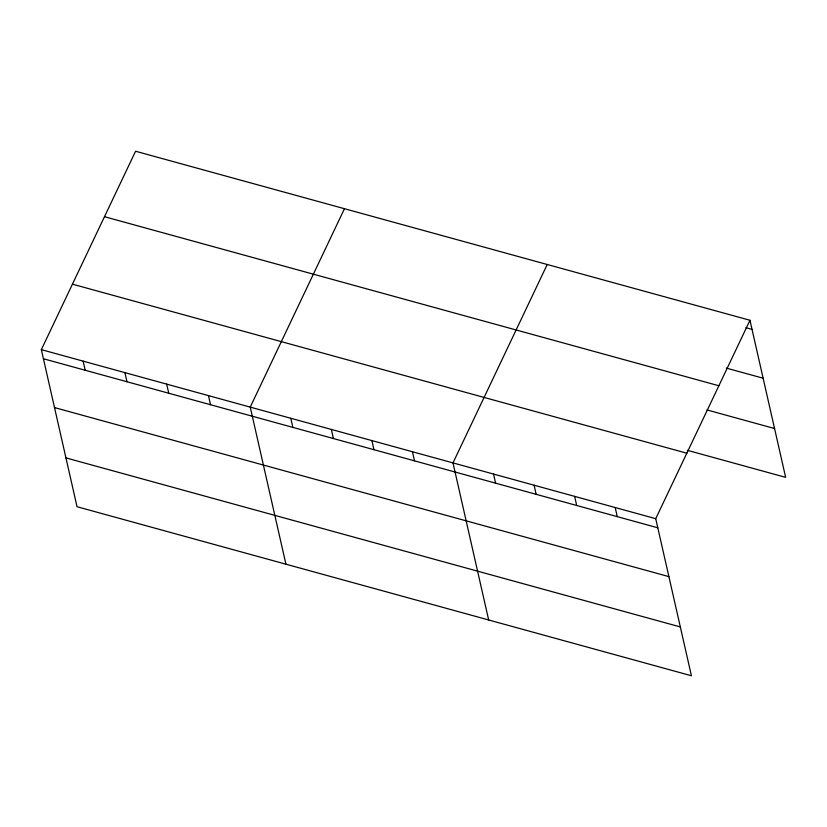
<?xml version="1.0" encoding="UTF-8"?>
<svg xmlns="http://www.w3.org/2000/svg" width="827" height="827" viewBox="0 0 827 827"><rect width="100%" height="100%" fill="white"/><g stroke="black" fill="none" stroke-linecap="round" stroke-linejoin="round"><path stroke-width="1.24" d="M749.965 320.276L655.728 518.684L691.424 675.762L77.035 506.724L41.35 349.645L135.576 151.238L749.965 320.276L785.65 477.355L687.351 450.312M344.466 208.704L250.24 407.111L285.925 564.2M547.216 264.495L452.989 462.903L488.674 619.981M745.892 327.699L752.032 329.384M726.261 368.077L763.125 378.218M104.481 216.705L718.87 385.754M706.971 409.934L774.558 428.531M72.445 284.168L686.823 453.206M41.35 349.645L655.728 518.684M43.417 358.753L657.796 527.791M54.51 407.577L668.898 576.626M65.943 457.889L680.321 626.938M615.185 507.53L617.252 516.637M574.631 496.376L576.698 505.483M534.087 485.211L536.154 494.319M493.533 474.057L495.6 483.164M412.435 451.738L414.503 460.856M371.892 440.584L373.959 449.692M331.338 429.43L333.405 438.537M290.784 418.276L292.861 427.383M208.466 395.616L210.534 404.734M166.682 384.121L168.749 393.238M124.908 372.626L126.976 381.743M83.124 361.141L85.202 370.248"/></g></svg>
